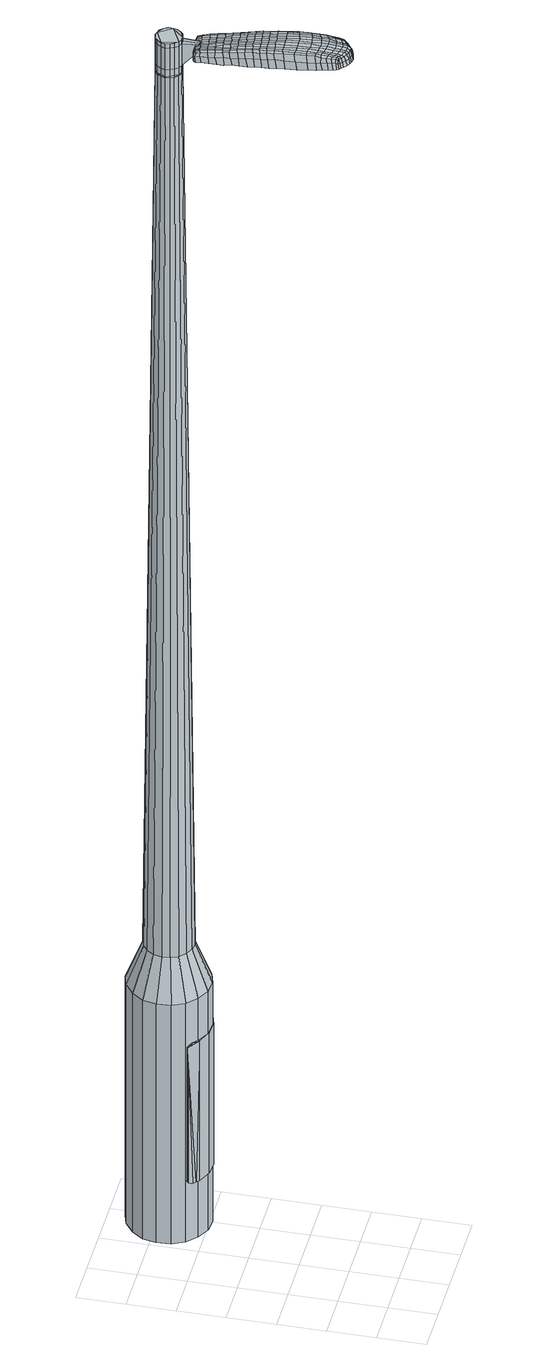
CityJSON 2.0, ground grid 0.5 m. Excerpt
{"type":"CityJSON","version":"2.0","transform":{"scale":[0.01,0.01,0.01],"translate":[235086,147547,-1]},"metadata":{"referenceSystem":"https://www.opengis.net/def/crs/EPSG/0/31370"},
"CityObjects":{
"object1":{"type":"GenericCityObject","attributes":{"cluster":333,"mean_distance_to_centroid":0.268,"new_centroid_x":235086.96,"new_centroid_y":147549.42,"mean_distance_to_camera":10.36,"H1":28.25,"H2":29.77,"Z_final":115.28,"cluster2":31,"proj_x":235080.31,"proj_y":147550.07,"id_line":44577,"bearing_l":5.6,"distance":6.68,"orientation":"right","G_obj":275.6},"geometry":[{"type":"MultiSurface","lod":"2","boundaries":[[[0,1,2,3]],[[1,4,5,2]],[[4,6,7,5]],[[6,8,9,7]],[[8,10,11,9]],[[10,12,13,11]],[[12,14,15,13]],[[14,16,17,15]],[[16,18,19,17]],[[18,20,21,19]],[[20,22,23,21]],[[22,24,25,23]],[[24,26,27,25]],[[26,28,29,27]],[[28,30,31,29]],[[30,32,33,31]],[[32,34,35,33]],[[34,0,3,35]],[[36,37,38,39]],[[38,40,41,42]],[[41,43,42]],[[42,44,45,46]],[[45,47,46]],[[46,48,49,50]],[[49,51,50]],[[42,46,50,38]],[[50,52,39,38]],[[53,36,39]],[[2,5,7,35]],[[7,9,11,15]],[[11,13,15]],[[15,17,19,23]],[[19,21,23]],[[23,25,27,31]],[[27,29,31]],[[15,23,31,7]],[[31,33,35,7]],[[3,2,35]],[[1,0,54,55]],[[0,34,56,54]],[[34,32,57,56]],[[32,30,58,57]],[[30,28,59,58]],[[28,26,60,59]],[[26,24,61,60]],[[24,22,62,61]],[[22,20,63,62]],[[20,18,64,63]],[[18,16,65,64]],[[16,14,66,65]],[[14,12,67,66]],[[12,10,68,67]],[[10,8,69,68]],[[8,6,70,69]],[[6,4,71,70]],[[4,1,55,71]],[[55,54,72,73]],[[54,56,74,72]],[[56,57,75,74]],[[57,58,76,75]],[[58,59,77,76]],[[59,60,78,77]],[[60,61,79,78]],[[61,62,80,79]],[[62,63,81,80]],[[63,64,82,81]],[[64,65,83,82]],[[65,66,84,83]],[[66,67,85,84]],[[67,68,86,85]],[[68,69,87,86]],[[69,70,88,87]],[[70,71,89,88]],[[71,55,73,89]],[[90,91,92,93]],[[94,95,91,90]],[[75,96,95,94]],[[76,97,96,75]],[[77,98,97,76]],[[99,100,98,77]],[[101,102,100,99]],[[103,104,102,101]],[[81,105,104,103]],[[106,107,105,81]],[[108,109,107,106]],[[110,111,109,108]],[[85,112,111,110]],[[113,114,112,85]],[[87,115,114,113]],[[88,116,115,87]],[[117,118,116,88]],[[93,92,118,117]],[[119,120,121,122]],[[123,119,122,124]],[[125,123,124,126]],[[127,125,126,128]],[[129,127,128,130]],[[131,129,130,132]],[[133,131,132,134]],[[135,133,134,136]],[[137,135,136,138]],[[139,137,138,140]],[[141,139,140,142]],[[143,141,142,144]],[[145,143,144,146]],[[147,145,146,148]],[[149,147,148,150]],[[151,149,150,152]],[[73,72,90,93]],[[72,74,94,90]],[[74,75,94]],[[78,99,77]],[[78,79,101,99]],[[79,80,103,101]],[[80,81,103]],[[82,106,81]],[[82,83,108,106]],[[83,84,110,108]],[[84,85,110]],[[86,113,85]],[[86,87,113]],[[89,117,88]],[[89,73,93,117]],[[153,154,92,91]],[[154,155,118,92]],[[155,116,118]],[[156,114,115]],[[156,112,114]],[[157,111,112]],[[157,158,109,111]],[[158,159,107,109]],[[159,105,107]],[[160,104,105]],[[160,161,102,104]],[[161,162,100,102]],[[162,98,100]],[[163,95,96]],[[163,153,91,95]],[[39,52,151,164]],[[154,153,165,152]],[[53,39,164,120]],[[153,163,121,165]],[[36,53,120,119]],[[163,96,122,121]],[[37,36,119,123]],[[96,97,124,122]],[[38,37,123,125]],[[97,98,126,124]],[[40,38,125,127]],[[98,162,128,126]],[[41,40,127,129]],[[162,161,130,128]],[[43,41,129,131]],[[161,160,132,130]],[[42,43,131,133]],[[160,105,134,132]],[[44,42,133,135]],[[105,159,136,134]],[[45,44,135,137]],[[159,158,138,136]],[[47,45,137,139]],[[158,157,140,138]],[[46,47,139,141]],[[157,112,142,140]],[[48,46,141,143]],[[112,156,144,142]],[[49,48,143,145]],[[156,115,146,144]],[[51,49,145,147]],[[115,116,148,146]],[[50,51,147,149]],[[116,155,150,148]],[[52,50,149,151]],[[155,154,152,150]],[[151,152,166,167]],[[152,165,168,166]],[[165,121,169,168]],[[121,120,170,169]],[[120,164,171,170]],[[164,151,167,171]],[[172,173,174,175]],[[176,172,175,177]],[[172,176,178,179]],[[173,172,179,180]],[[181,182,183,184]],[[185,181,184,186]],[[181,185,187,188]],[[182,181,188,189]],[[190,191,192,193]],[[194,190,193,195]],[[190,194,196,197]],[[191,190,197,198]],[[199,200,201,202]],[[203,199,202,204]],[[199,203,205,206]],[[200,199,206,207]],[[208,209,210,211]],[[212,208,211,213]],[[208,212,214,215]],[[209,208,215,216]],[[217,218,219,220]],[[221,217,220,222]],[[217,221,223,224]],[[218,217,224,225]],[[226,227,228,229]],[[218,226,229,219]],[[226,218,225,230]],[[227,226,230,231]],[[232,233,234,235]],[[227,232,235,228]],[[232,227,231,236]],[[233,232,236,237]],[[238,176,177,239]],[[233,238,239,234]],[[238,233,237,240]],[[176,238,240,178]],[[241,242,243,244]],[[245,241,244,246]],[[241,245,247,248]],[[242,241,248,249]],[[250,251,252,253]],[[242,250,253,243]],[[250,242,249,254]],[[251,250,254,255]],[[256,257,258,259]],[[251,256,259,252]],[[256,251,255,260]],[[257,256,260,261]],[[262,263,264,265]],[[257,262,265,258]],[[262,257,261,266]],[[263,262,266,267]],[[268,173,180,269]],[[263,268,269,264]],[[268,263,267,270]],[[173,268,270,174]],[[271,272,273,274]],[[275,271,274,276]],[[271,275,277,278]],[[272,271,278,279]],[[280,281,282,283]],[[272,280,283,273]],[[280,272,279,284]],[[281,280,284,285]],[[286,287,288,289]],[[281,286,289,282]],[[286,281,285,290]],[[287,286,290,291]],[[292,185,186,293]],[[287,292,293,288]],[[292,287,291,294]],[[185,292,294,187]],[[295,296,297,298]],[[299,295,298,300]],[[295,299,301,302]],[[296,295,302,303]],[[304,305,306,307]],[[296,304,307,297]],[[304,296,303,308]],[[305,304,308,309]],[[310,311,312,313]],[[305,310,313,306]],[[310,305,309,314]],[[311,310,314,315]],[[316,317,318,319]],[[311,316,319,312]],[[316,311,315,320]],[[317,316,320,321]],[[322,182,189,323]],[[317,322,323,318]],[[322,317,321,324]],[[182,322,324,183]],[[325,211,210,326]],[[327,325,326,328]],[[325,327,329,330]],[[211,325,330,213]],[[331,327,328,332]],[[333,331,332,334]],[[331,333,335,336]],[[327,331,336,329]],[[337,333,334,338]],[[339,337,338,340]],[[337,339,341,342]],[[333,337,342,335]],[[343,339,340,344]],[[345,343,344,346]],[[343,345,347,348]],[[339,343,348,341]],[[349,345,346,350]],[[200,349,350,201]],[[349,200,207,351]],[[345,349,351,347]],[[352,353,198,197]],[[354,352,197,196]],[[352,354,355,356]],[[353,352,356,357]],[[358,359,357,356]],[[360,358,356,355]],[[358,360,361,362]],[[359,358,362,363]],[[364,365,363,362]],[[366,364,362,361]],[[364,366,367,368]],[[365,364,368,369]],[[370,371,369,368]],[[372,370,368,367]],[[370,372,205,203]],[[371,370,203,204]],[[373,374,375,376]],[[275,373,376,277]],[[373,275,276,377]],[[374,373,377,378]],[[379,194,195,380]],[[374,379,380,375]],[[379,374,378,381]],[[194,379,381,196]],[[382,383,384,385]],[[221,382,385,223]],[[382,221,222,386]],[[383,382,386,387]],[[388,389,390,391]],[[383,388,391,384]],[[388,383,387,392]],[[389,388,392,393]],[[394,191,198,395]],[[389,394,395,390]],[[394,389,393,396]],[[191,394,396,192]],[[397,398,399,400]],[[179,397,400,180]],[[397,179,178,401]],[[398,397,401,402]],[[403,404,405,406]],[[398,403,406,399]],[[403,398,402,407]],[[404,403,407,408]],[[409,202,201,410]],[[404,409,410,405]],[[409,404,408,411]],[[202,409,411,204]],[[412,413,414,415]],[[184,412,415,186]],[[412,184,183,416]],[[413,412,416,417]],[[418,206,205,419]],[[413,418,419,414]],[[418,413,417,420]],[[206,418,420,207]],[[421,422,423,424]],[[299,421,424,301]],[[421,299,300,425]],[[422,421,425,426]],[[427,212,213,428]],[[422,427,428,423]],[[427,422,426,429]],[[212,427,429,214]],[[430,431,432,433]],[[245,430,433,247]],[[430,245,246,434]],[[431,430,434,435]],[[436,437,438,439]],[[431,436,439,432]],[[436,431,435,440]],[[437,436,440,441]],[[442,209,216,443]],[[437,442,443,438]],[[442,437,441,444]],[[209,442,444,210]],[[445,446,435,434]],[[244,445,434,246]],[[445,244,243,447]],[[446,445,447,448]],[[449,450,441,440]],[[446,449,440,435]],[[449,446,448,451]],[[450,449,451,452]],[[453,326,210,444]],[[450,453,444,441]],[[453,450,452,454]],[[326,453,454,328]],[[455,456,457,458]],[[302,455,458,303]],[[455,302,301,424]],[[456,455,424,423]],[[459,330,329,460]],[[456,459,460,457]],[[459,456,423,428]],[[330,459,428,213]],[[461,462,448,447]],[[253,461,447,243]],[[461,253,252,463]],[[462,461,463,464]],[[465,466,452,451]],[[462,465,451,448]],[[465,462,464,467]],[[466,465,467,468]],[[469,332,328,454]],[[466,469,454,452]],[[469,466,468,470]],[[332,469,470,334]],[[471,472,473,474]],[[308,471,474,309]],[[471,308,303,458]],[[472,471,458,457]],[[475,336,335,476]],[[472,475,476,473]],[[475,472,457,460]],[[336,475,460,329]],[[477,478,464,463]],[[259,477,463,252]],[[477,259,258,479]],[[478,477,479,480]],[[481,482,468,467]],[[478,481,467,464]],[[481,478,480,483]],[[482,481,483,484]],[[485,338,334,470]],[[482,485,470,468]],[[485,482,484,486]],[[338,485,486,340]],[[487,488,489,490]],[[314,487,490,315]],[[487,314,309,474]],[[488,487,474,473]],[[491,342,341,492]],[[488,491,492,489]],[[491,488,473,476]],[[342,491,476,335]],[[493,494,480,479]],[[265,493,479,258]],[[493,265,264,495]],[[494,493,495,496]],[[497,498,484,483]],[[494,497,483,480]],[[497,494,496,499]],[[498,497,499,500]],[[501,344,340,486]],[[498,501,486,484]],[[501,498,500,502]],[[344,501,502,346]],[[503,504,505,506]],[[320,503,506,321]],[[503,320,315,490]],[[504,503,490,489]],[[507,348,347,508]],[[504,507,508,505]],[[507,504,489,492]],[[348,507,492,341]],[[509,510,496,495]],[[269,509,495,264]],[[509,269,180,400]],[[510,509,400,399]],[[511,512,500,499]],[[510,511,499,496]],[[511,510,399,406]],[[512,511,406,405]],[[513,350,346,502]],[[512,513,502,500]],[[513,512,405,410]],[[350,513,410,201]],[[514,515,417,416]],[[324,514,416,183]],[[514,324,321,506]],[[515,514,506,505]],[[516,351,207,420]],[[515,516,420,417]],[[516,515,505,508]],[[351,516,508,347]],[[517,518,378,377]],[[274,517,377,276]],[[517,274,273,519]],[[518,517,519,520]],[[521,354,196,381]],[[518,521,381,378]],[[521,518,520,522]],[[354,521,522,355]],[[523,524,525,526]],[[224,523,526,225]],[[523,224,223,385]],[[524,523,385,384]],[[527,528,529,530]],[[524,527,530,525]],[[527,524,384,391]],[[528,527,391,390]],[[531,353,357,532]],[[528,531,532,529]],[[531,528,390,395]],[[353,531,395,198]],[[533,534,520,519]],[[283,533,519,273]],[[533,283,282,535]],[[534,533,535,536]],[[537,360,355,522]],[[534,537,522,520]],[[537,534,536,538]],[[360,537,538,361]],[[539,540,541,542]],[[230,539,542,231]],[[539,230,225,526]],[[540,539,526,525]],[[543,544,545,546]],[[540,543,546,541]],[[543,540,525,530]],[[544,543,530,529]],[[547,359,363,548]],[[544,547,548,545]],[[547,544,529,532]],[[359,547,532,357]],[[549,550,536,535]],[[289,549,535,282]],[[549,289,288,551]],[[550,549,551,552]],[[553,366,361,538]],[[550,553,538,536]],[[553,550,552,554]],[[366,553,554,367]],[[555,556,557,558]],[[236,555,558,237]],[[555,236,231,542]],[[556,555,542,541]],[[559,560,561,562]],[[556,559,562,557]],[[559,556,541,546]],[[560,559,546,545]],[[563,365,369,564]],[[560,563,564,561]],[[563,560,545,548]],[[365,563,548,363]],[[565,566,552,551]],[[293,565,551,288]],[[565,293,186,415]],[[566,565,415,414]],[[567,372,367,554]],[[566,567,554,552]],[[567,566,414,419]],[[372,567,419,205]],[[568,569,402,401]],[[240,568,401,178]],[[568,240,237,558]],[[569,568,558,557]],[[570,571,408,407]],[[569,570,407,402]],[[570,569,557,562]],[[571,570,562,561]],[[572,371,204,411]],[[571,572,411,408]],[[572,571,561,564]],[[371,572,564,369]],[[573,574,575,576]],[[576,575,577,578]],[[579,577,575,580]],[[580,575,574,581]],[[582,583,584,585]],[[585,584,586,587]],[[588,586,584,589]],[[589,584,583,590]],[[591,592,593,594]],[[594,593,595,596]],[[597,595,593,598]],[[598,593,592,599]],[[600,601,602,603]],[[603,602,604,605]],[[606,604,602,607]],[[607,602,601,608]],[[609,610,611,612]],[[612,611,613,614]],[[615,613,611,616]],[[616,611,610,617]],[[618,619,620,621]],[[621,620,622,623]],[[624,622,620,625]],[[625,620,619,626]],[[627,628,629,630]],[[630,629,619,618]],[[626,619,629,631]],[[631,629,628,632]],[[633,634,635,636]],[[636,635,628,627]],[[632,628,635,637]],[[637,635,634,638]],[[578,577,639,640]],[[640,639,634,633]],[[638,634,639,641]],[[641,639,577,579]],[[642,643,644,645]],[[645,644,646,647]],[[648,646,644,649]],[[649,644,643,650]],[[651,652,653,654]],[[654,653,643,642]],[[650,643,653,655]],[[655,653,652,656]],[[657,658,659,660]],[[660,659,652,651]],[[656,652,659,661]],[[661,659,658,662]],[[663,664,665,666]],[[666,665,658,657]],[[662,658,665,667]],[[667,665,664,668]],[[581,574,669,670]],[[670,669,664,663]],[[668,664,669,671]],[[671,669,574,573]],[[672,673,674,675]],[[675,674,676,677]],[[678,676,674,679]],[[679,674,673,680]],[[681,682,683,684]],[[684,683,673,672]],[[680,673,683,685]],[[685,683,682,686]],[[687,688,689,690]],[[690,689,682,681]],[[686,682,689,691]],[[691,689,688,692]],[[587,586,693,694]],[[694,693,688,687]],[[692,688,693,695]],[[695,693,586,588]],[[696,697,698,699]],[[699,698,700,701]],[[702,700,698,703]],[[703,698,697,704]],[[705,706,707,708]],[[708,707,697,696]],[[704,697,707,709]],[[709,707,706,710]],[[711,712,713,714]],[[714,713,706,705]],[[710,706,713,715]],[[715,713,712,716]],[[717,718,719,720]],[[720,719,712,711]],[[716,712,719,721]],[[721,719,718,722]],[[590,583,723,724]],[[724,723,718,717]],[[722,718,723,725]],[[725,723,583,582]],[[609,612,726,727]],[[727,726,728,729]],[[730,728,726,731]],[[731,726,612,614]],[[729,728,732,733]],[[733,732,734,735]],[[736,734,732,737]],[[737,732,728,730]],[[735,734,738,739]],[[739,738,740,741]],[[742,740,738,743]],[[743,738,734,736]],[[741,740,744,745]],[[745,744,746,747]],[[748,746,744,749]],[[749,744,740,742]],[[747,746,750,751]],[[751,750,601,600]],[[608,601,750,752]],[[752,750,746,748]],[[599,753,754,598]],[[598,754,755,597]],[[756,755,754,757]],[[757,754,753,758]],[[758,759,760,757]],[[757,760,761,756]],[[762,761,760,763]],[[763,760,759,764]],[[764,765,766,763]],[[763,766,767,762]],[[768,767,766,769]],[[769,766,765,770]],[[770,771,772,769]],[[769,772,773,768]],[[606,773,772,604]],[[604,772,771,605]],[[774,775,776,777]],[[777,776,676,678]],[[677,676,776,778]],[[778,776,775,779]],[[596,595,780,781]],[[781,780,775,774]],[[779,775,780,782]],[[782,780,595,597]],[[783,784,785,786]],[[786,785,622,624]],[[623,622,785,787]],[[787,785,784,788]],[[789,790,791,792]],[[792,791,784,783]],[[788,784,791,793]],[[793,791,790,794]],[[599,592,795,796]],[[796,795,790,789]],[[794,790,795,797]],[[797,795,592,591]],[[798,799,800,801]],[[801,800,580,581]],[[579,580,800,802]],[[802,800,799,803]],[[804,805,806,807]],[[807,806,799,798]],[[803,799,806,808]],[[808,806,805,809]],[[600,603,810,811]],[[811,810,805,804]],[[809,805,810,812]],[[812,810,603,605]],[[813,814,815,816]],[[816,815,585,587]],[[582,585,815,817]],[[817,815,814,818]],[[606,607,819,820]],[[820,819,814,813]],[[818,814,819,821]],[[821,819,607,608]],[[822,823,824,825]],[[825,824,700,702]],[[701,700,824,826]],[[826,824,823,827]],[[614,613,828,829]],[[829,828,823,822]],[[827,823,828,830]],[[830,828,613,615]],[[831,832,646,648]],[[647,646,833]],[[833,646,832,834]],[[835,836,837,838]],[[838,837,832,831]],[[834,832,837,839]],[[839,837,836,840]],[[617,610,841,842]],[[842,841,836,835]],[[840,836,841,843]],[[843,841,610,609]],[[834,844,845,833]],[[833,845,645,647]],[[642,645,845,846]],[[845,844,846]],[[840,847,848,839]],[[839,848,844,834]],[[846,844,848,849]],[[849,848,847,850]],[[609,727,851,843]],[[843,851,847,840]],[[850,847,851,852]],[[852,851,727,729]],[[853,854,855,856]],[[856,855,703,704]],[[702,703,855,825]],[[825,855,854,822]],[[730,731,857,858]],[[858,857,854,853]],[[822,854,857,829]],[[829,857,731,614]],[[859,860,846]],[[846,860,654,642]],[[651,654,860,861]],[[861,860,859,862]],[[850,863,864,849]],[[849,864,859,846]],[[862,859,864,865]],[[865,864,863,866]],[[729,733,867,852]],[[852,867,863,850]],[[866,863,867,868]],[[868,867,733,735]],[[869,870,871,872]],[[872,871,709,710]],[[704,709,871,856]],[[856,871,870,853]],[[736,737,873,874]],[[874,873,870,869]],[[853,870,873,858]],[[858,873,737,730]],[[862,875,876,861]],[[861,876,660,651]],[[657,660,876,877]],[[877,876,875,878]],[[866,879,880,865]],[[865,880,875,862]],[[878,875,880,881]],[[881,880,879,882]],[[735,739,883,868]],[[868,883,879,866]],[[882,879,883,884]],[[884,883,739,741]],[[885,886,887,888]],[[888,887,715,716]],[[710,715,887,872]],[[872,887,886,869]],[[742,743,889,890]],[[890,889,886,885]],[[869,886,889,874]],[[874,889,743,736]],[[878,891,892,877]],[[877,892,666,657]],[[663,666,892,893]],[[893,892,891,894]],[[882,895,896,881]],[[881,896,891,878]],[[894,891,896,897]],[[897,896,895,898]],[[741,745,899,884]],[[884,899,895,882]],[[898,895,899,900]],[[900,899,745,747]],[[901,902,903,904]],[[904,903,721,722]],[[716,721,903,888]],[[888,903,902,885]],[[748,749,905,906]],[[906,905,902,901]],[[885,902,905,890]],[[890,905,749,742]],[[894,907,908,893]],[[893,908,670,663]],[[581,670,908,801]],[[801,908,907,798]],[[898,909,910,897]],[[897,910,907,894]],[[798,907,910,807]],[[807,910,909,804]],[[747,751,911,900]],[[900,911,909,898]],[[804,909,911,811]],[[811,911,751,600]],[[818,912,913,817]],[[817,913,725,582]],[[722,725,913,904]],[[904,913,912,901]],[[608,752,914,821]],[[821,914,912,818]],[[901,912,914,906]],[[906,914,752,748]],[[779,915,916,778]],[[778,916,675,677]],[[672,675,916,917]],[[917,916,915,918]],[[597,755,919,782]],[[782,919,915,779]],[[918,915,919,920]],[[920,919,755,756]],[[921,922,923,924]],[[924,923,625,626]],[[624,625,923,786]],[[786,923,922,783]],[[925,926,927,928]],[[928,927,922,921]],[[783,922,927,792]],[[792,927,926,789]],[[758,753,929,930]],[[930,929,926,925]],[[789,926,929,796]],[[796,929,753,599]],[[918,931,932,917]],[[917,932,684,672]],[[681,684,932,933]],[[933,932,931,934]],[[756,761,935,920]],[[920,935,931,918]],[[934,931,935,936]],[[936,935,761,762]],[[937,938,939,940]],[[940,939,631,632]],[[626,631,939,924]],[[924,939,938,921]],[[941,942,943,944]],[[944,943,938,937]],[[921,938,943,928]],[[928,943,942,925]],[[764,759,945,946]],[[946,945,942,941]],[[925,942,945,930]],[[930,945,759,758]],[[934,947,948,933]],[[933,948,690,681]],[[687,690,948,949]],[[949,948,947,950]],[[762,767,951,936]],[[936,951,947,934]],[[950,947,951,952]],[[952,951,767,768]],[[953,954,955,956]],[[956,955,637,638]],[[632,637,955,940]],[[940,955,954,937]],[[957,958,959,960]],[[960,959,954,953]],[[937,954,959,944]],[[944,959,958,941]],[[770,765,961,962]],[[962,961,958,957]],[[941,958,961,946]],[[946,961,765,764]],[[950,963,964,949]],[[949,964,694,687]],[[587,694,964,816]],[[816,964,963,813]],[[768,773,965,952]],[[952,965,963,950]],[[813,963,965,820]],[[820,965,773,606]],[[803,966,967,802]],[[802,967,641,579]],[[638,641,967,956]],[[956,967,966,953]],[[809,968,969,808]],[[808,969,966,803]],[[953,966,969,960]],[[960,969,968,957]],[[605,771,970,812]],[[812,970,968,809]],[[957,968,970,962]],[[962,970,771,770]],[[573,576,175,174]],[[576,578,177,175]],[[588,589,188,187]],[[589,590,189,188]],[[591,594,193,192]],[[594,596,195,193]],[[615,616,215,214]],[[616,617,216,215]],[[618,621,220,219]],[[621,623,222,220]],[[627,630,229,228]],[[630,618,219,229]],[[633,636,235,234]],[[636,627,228,235]],[[578,640,239,177]],[[640,633,234,239]],[[648,649,248,247]],[[649,650,249,248]],[[650,655,254,249]],[[655,656,255,254]],[[656,661,260,255]],[[661,662,261,260]],[[662,667,266,261]],[[667,668,267,266]],[[668,671,270,267]],[[671,573,174,270]],[[678,679,278,277]],[[679,680,279,278]],[[680,685,284,279]],[[685,686,285,284]],[[686,691,290,285]],[[691,692,291,290]],[[692,695,294,291]],[[695,588,187,294]],[[696,699,298,297]],[[699,701,300,298]],[[705,708,307,306]],[[708,696,297,307]],[[711,714,313,312]],[[714,705,306,313]],[[717,720,319,318]],[[720,711,312,319]],[[590,724,323,189]],[[724,717,318,323]],[[774,777,376,375]],[[777,678,277,376]],[[596,781,380,195]],[[781,774,375,380]],[[623,787,386,222]],[[787,788,387,386]],[[788,793,392,387]],[[793,794,393,392]],[[794,797,396,393]],[[797,591,192,396]],[[701,826,425,300]],[[826,827,426,425]],[[827,830,429,426]],[[830,615,214,429]],[[831,648,433,432]],[[648,247,433]],[[835,838,439,438]],[[838,831,432,439]],[[617,842,443,216]],[[842,835,438,443]],[[971,972,973,974]],[[975,976,974,973]],[[977,978,979,980]],[[981,982,983,984]],[[972,985,986,973]],[[987,975,973,986]],[[988,977,980,989]],[[990,991,982,981]],[[985,992,993,986]],[[993,994,987,986]],[[995,988,989,996]],[[997,991,990,998]],[[992,999,1000,993]],[[1000,1001,994,993]],[[1002,995,996,1003]],[[1004,997,998,1005]],[[1006,1007,1008,1009]],[[1010,1011,1007,1006]],[[1010,1012,1013,1011]],[[1012,1014,1015,1013]],[[1016,1017,1018,1019]],[[1020,1021,1017,1016]],[[1022,1023,1021,1020]],[[1024,1025,1023,1022]],[[1019,1008,1007,1016]],[[1016,1007,1011,1020]],[[1011,1013,1022,1020]],[[1013,1015,1024,1022]],[[980,979,976,975]],[[989,980,975,987]],[[994,996,989,987]],[[1001,1003,996,994]],[[981,984,978,977]],[[990,981,977,988]],[[998,990,988,995]],[[1005,998,995,1002]],[[982,1006,1009,983]],[[991,1010,1006,982]],[[1012,1010,991,997]],[[1014,1012,997,1004]],[[1026,1027,1028,1029]],[[1028,1030,1031,1032]],[[1028,1032,1033,1034]],[[1028,1034,1029]],[[1035,1026,1029,1036]],[[1037,1036,1029,1038]],[[1039,1038,1029]],[[1040,1028,1027,1041]],[[1042,1040,1041,1043]],[[1044,1042,1043,1045]],[[1046,1044,1045,1047]],[[1048,1046,1047,1049]],[[1049,1050,1051,1052]],[[1049,1052,1053,1054]],[[1049,1054,1055,1056]],[[1055,1057,1058,1059]],[[1055,1059,1060,1061]],[[1055,1061,1056]],[[1049,1056,1048]],[[1062,1063,1027,1026]],[[1064,1065,1030,1028]],[[1066,1067,1039,1029]],[[1063,1068,1041,1027]],[[1069,1064,1028,1040]],[[1068,1070,1043,1041]],[[1071,1069,1040,1042]],[[1070,1072,1045,1043]],[[1073,1071,1042,1044]],[[1072,1074,1047,1045]],[[1075,1073,1044,1046]],[[1074,1076,1049,1047]],[[1077,1075,1046,1048]],[[1076,1078,1050,1049]],[[1079,1080,1057,1055]],[[1081,1077,1048,1056]],[[1051,1050,1078,1082]],[[1052,1051,1082,1083]],[[1053,1052,1083,1084]],[[1054,1053,1084,1085]],[[1055,1054,1085,1079]],[[1086,1062,1026,1035]],[[1087,1086,1035,1036]],[[1088,1087,1036,1037]],[[1089,1088,1037,1038]],[[1067,1089,1038,1039]],[[1031,1030,1065,1090]],[[1058,1057,1080,1091]],[[1032,1031,1090,1092]],[[1033,1032,1092,1093]],[[1034,1033,1093,1094]],[[1029,1034,1094,1066]],[[1059,1058,1091,1095]],[[1060,1059,1095,1096]],[[1061,1060,1096,1097]],[[1056,1061,1097,1081]]]}]}
},
"vertices":[
[102,198,384],[87,199,384],[87,199,96],[102,198,96],[74,206,384],[74,206,96],[63,216,384],[63,216,96],[57,229,384],[57,229,96],[56,244,384],[56,244,96],[59,258,384],[59,258,96],[68,270,384],[68,270,96],[80,279,384],[80,279,96],[94,283,384],[94,283,96],[108,281,384],[108,281,96],[122,275,384],[122,275,96],[132,265,384],[132,265,96],[139,252,384],[139,252,96],[140,237,384],[140,237,96],[136,223,384],[136,223,96],[128,211,384],[128,211,96],[116,202,384],[116,202,96],[107,231,1524],[110,235,1524],[111,239,1524],[99,227,1524],[111,244,1524],[109,248,1524],[101,253,1524],[105,252,1524],[97,254,1524],[92,253,1524],[86,246,1524],[88,250,1524],[84,241,1524],[85,237,1524],[90,229,1524],[87,233,1524],[94,227,1524],[104,228,1524],[100,215,429],[92,216,429],[109,218,429],[116,223,429],[121,230,429],[123,239,429],[122,247,429],[118,255,429],[112,261,429],[104,265,429],[95,266,429],[87,263,429],[80,258,429],[75,251,429],[73,242,429],[74,234,429],[77,226,429],[84,220,429],[99,227,1483],[94,227,1483],[104,228,1483],[107,231,1483],[110,235,1483],[111,239,1483],[111,244,1483],[109,248,1483],[105,252,1483],[101,253,1483],[97,254,1483],[92,253,1483],[88,250,1483],[86,246,1483],[84,241,1483],[85,237,1483],[87,233,1483],[90,229,1483],[99,228,1483],[99,228,1485],[95,228,1485],[95,228,1483],[103,229,1483],[103,229,1485],[107,231,1485],[110,235,1485],[111,239,1485],[110,244,1483],[110,244,1485],[108,248,1483],[108,248,1485],[105,251,1483],[105,251,1485],[101,253,1485],[97,253,1483],[97,253,1485],[92,252,1483],[92,252,1485],[89,249,1483],[89,249,1485],[86,246,1485],[85,241,1483],[85,241,1485],[85,237,1485],[87,233,1485],[91,230,1483],[91,230,1485],[107,231,1519],[104,228,1519],[104,228,1493],[107,231,1493],[110,235,1519],[110,235,1493],[111,239,1519],[111,239,1493],[111,244,1519],[111,244,1493],[109,248,1519],[109,248,1493],[105,252,1519],[105,252,1493],[101,253,1519],[101,253,1493],[97,254,1519],[97,254,1493],[92,253,1519],[92,253,1493],[88,250,1519],[88,250,1493],[86,246,1519],[86,246,1493],[84,241,1519],[84,241,1493],[85,237,1519],[85,237,1493],[87,233,1519],[87,233,1493],[90,229,1519],[90,229,1493],[94,227,1519],[94,227,1493],[99,227,1485],[94,227,1485],[90,229,1485],[84,241,1485],[88,250,1485],[92,253,1485],[97,254,1485],[105,252,1485],[109,248,1485],[111,244,1485],[104,228,1485],[99,227,1519],[99,227,1493],[98,208,1513],[98,208,1518],[101,208,1513],[104,209,1513],[104,209,1518],[101,208,1518],[89,133,1519],[88,140,1518],[87,138,1509],[87,131,1510],[89,124,1519],[88,123,1510],[91,125,1526],[90,134,1525],[90,141,1525],[127,136,1519],[126,143,1518],[124,144,1525],[125,137,1525],[128,128,1519],[127,129,1526],[130,127,1510],[129,135,1510],[128,142,1509],[117,62,1519],[113,61,1519],[113,60,1513],[117,61,1513],[121,63,1519],[121,62,1513],[120,65,1524],[117,63,1524],[113,63,1524],[110,135,1530],[109,143,1529],[106,142,1529],[106,135,1530],[110,126,1531],[107,126,1531],[114,127,1530],[113,136,1530],[112,143,1529],[101,216,1512],[99,215,1512],[99,214,1517],[101,214,1517],[104,216,1512],[104,215,1517],[105,215,1506],[102,215,1506],[99,215,1506],[96,74,1519],[95,77,1519],[94,76,1512],[95,73,1512],[97,72,1518],[96,71,1512],[97,72,1522],[97,74,1523],[96,78,1524],[94,82,1519],[93,88,1519],[92,86,1512],[93,81,1512],[95,83,1524],[94,88,1525],[92,93,1519],[91,101,1519],[90,100,1511],[91,92,1511],[94,94,1526],[93,102,1526],[90,113,1519],[89,111,1510],[92,114,1526],[86,207,1513],[86,199,1513],[87,200,1518],[87,207,1517],[86,212,1512],[87,211,1516],[85,211,1506],[85,206,1507],[85,198,1507],[86,192,1514],[87,184,1515],[88,185,1520],[87,192,1519],[85,190,1507],[85,183,1507],[87,177,1515],[87,169,1516],[88,170,1522],[88,178,1521],[86,175,1508],[86,168,1508],[87,162,1517],[88,154,1517],[89,155,1524],[89,163,1523],[86,160,1508],[86,153,1509],[88,147,1518],[89,148,1524],[87,146,1509],[132,77,1519],[132,80,1519],[130,80,1524],[130,77,1523],[131,74,1518],[130,75,1522],[132,73,1512],[133,76,1512],[133,79,1512],[132,85,1519],[132,91,1519],[130,91,1525],[130,85,1524],[133,84,1512],[133,90,1512],[131,97,1519],[131,105,1519],[129,105,1526],[130,97,1526],[133,96,1511],[132,103,1511],[129,116,1519],[128,117,1526],[131,115,1510],[116,209,1513],[117,202,1513],[118,201,1507],[117,209,1507],[115,215,1512],[116,214,1506],[114,214,1516],[115,210,1517],[116,203,1518],[118,195,1514],[119,187,1515],[121,186,1507],[120,194,1507],[117,195,1519],[118,188,1520],[121,180,1515],[122,172,1516],[123,171,1508],[122,179,1508],[119,180,1521],[120,173,1522],[123,165,1517],[124,158,1517],[126,157,1509],[124,164,1508],[121,166,1523],[122,159,1524],[125,151,1518],[127,149,1509],[123,151,1524],[102,209,1519],[99,209,1519],[103,202,1520],[100,201,1520],[106,202,1520],[105,209,1519],[103,194,1522],[101,194,1522],[104,187,1523],[101,187,1523],[107,187,1523],[107,195,1521],[105,179,1524],[102,179,1524],[106,172,1525],[103,172,1525],[109,172,1525],[108,180,1524],[106,165,1526],[104,164,1526],[107,157,1527],[104,157,1527],[111,158,1527],[110,165,1526],[108,150,1528],[105,150,1528],[112,150,1528],[116,66,1527],[113,66,1527],[120,68,1526],[120,72,1527],[116,71,1528],[112,70,1528],[115,77,1529],[112,77,1529],[119,78,1528],[119,85,1530],[115,84,1530],[111,84,1530],[114,92,1531],[110,91,1531],[118,92,1530],[117,101,1531],[113,101,1531],[109,100,1531],[112,113,1531],[108,113,1531],[116,114,1531],[130,72,1518],[128,70,1519],[129,69,1513],[132,71,1513],[129,73,1523],[128,71,1523],[125,66,1519],[125,65,1513],[124,68,1524],[98,70,1518],[100,68,1518],[100,69,1523],[99,71,1523],[97,69,1513],[99,67,1513],[103,65,1519],[106,63,1519],[106,65,1524],[103,67,1523],[102,64,1513],[106,62,1513],[109,62,1519],[109,63,1524],[109,61,1513],[92,134,1528],[94,134,1528],[93,142,1528],[91,141,1527],[92,126,1528],[94,126,1529],[96,134,1529],[100,135,1530],[99,142,1529],[96,142,1528],[97,126,1529],[100,126,1530],[103,135,1530],[102,142,1529],[104,126,1531],[124,137,1528],[122,137,1529],[123,128,1529],[125,129,1528],[123,144,1527],[121,144,1528],[118,136,1529],[119,127,1530],[117,144,1528],[113,217,1512],[111,217,1512],[111,215,1517],[113,215,1517],[114,216,1506],[112,216,1506],[108,216,1512],[108,215,1517],[109,215,1506],[87,214,1512],[88,214,1512],[88,214,1506],[86,213,1506],[87,213,1517],[89,213,1517],[91,215,1512],[93,215,1512],[93,214,1506],[90,214,1506],[91,213,1517],[94,214,1517],[96,215,1512],[96,214,1506],[96,214,1517],[88,208,1519],[90,208,1519],[88,200,1520],[90,200,1520],[92,208,1519],[94,208,1519],[92,201,1520],[95,201,1520],[97,209,1519],[98,201,1520],[113,210,1519],[112,210,1519],[113,203,1520],[115,203,1520],[108,210,1519],[109,202,1520],[89,193,1521],[90,193,1521],[89,185,1522],[91,186,1522],[93,193,1521],[95,193,1521],[93,186,1522],[96,186,1523],[98,194,1522],[99,186,1523],[116,195,1521],[114,195,1521],[115,188,1522],[117,188,1522],[110,195,1521],[111,187,1522],[89,178,1523],[91,178,1523],[90,171,1524],[92,171,1524],[94,178,1523],[97,179,1524],[94,171,1525],[97,171,1525],[99,179,1524],[100,172,1525],[118,181,1523],[116,180,1523],[117,173,1524],[119,173,1524],[112,180,1524],[113,173,1525],[90,163,1525],[92,163,1525],[91,156,1526],[92,156,1526],[95,164,1526],[98,164,1526],[95,156,1527],[98,157,1527],[101,164,1526],[101,157,1527],[120,166,1525],[118,166,1525],[119,158,1526],[121,159,1526],[114,165,1526],[115,158,1527],[91,149,1527],[93,149,1527],[96,149,1527],[99,149,1528],[102,149,1528],[122,152,1527],[120,151,1527],[116,151,1528],[129,76,1525],[128,73,1525],[129,79,1526],[127,77,1526],[124,70,1526],[124,74,1527],[98,73,1525],[100,71,1525],[99,75,1526],[98,77,1525],[102,69,1525],[106,67,1526],[105,72,1527],[102,73,1526],[109,66,1526],[109,71,1527],[129,84,1526],[127,83,1527],[129,90,1527],[127,89,1528],[124,80,1528],[123,87,1529],[97,82,1526],[98,81,1527],[98,87,1528],[96,88,1527],[101,79,1527],[104,78,1528],[104,85,1529],[100,86,1528],[108,77,1528],[107,84,1530],[128,97,1528],[126,96,1529],[128,105,1528],[126,104,1529],[122,94,1529],[122,103,1530],[95,94,1528],[97,93,1528],[96,102,1529],[94,102,1528],[100,92,1529],[103,92,1530],[102,100,1530],[99,101,1530],[106,91,1530],[106,100,1531],[126,117,1529],[124,116,1529],[120,115,1530],[93,114,1528],[95,113,1529],[98,113,1530],[101,113,1530],[105,113,1531],[89,139,1509],[90,140,1518],[91,133,1518],[89,131,1509],[91,124,1519],[90,123,1510],[93,125,1525],[92,134,1525],[92,141,1525],[123,144,1525],[124,143,1518],[125,136,1518],[124,137,1525],[126,128,1519],[125,128,1525],[128,126,1510],[127,135,1509],[126,142,1509],[113,63,1513],[113,64,1519],[116,64,1519],[116,63,1513],[120,65,1519],[120,64,1513],[120,67,1524],[116,65,1524],[113,65,1524],[106,142,1528],[109,142,1528],[109,135,1529],[106,135,1529],[110,126,1529],[107,126,1529],[114,126,1529],[113,135,1529],[112,143,1528],[99,212,1516],[99,213,1512],[102,213,1512],[102,213,1516],[105,214,1512],[104,213,1516],[105,213,1506],[102,213,1506],[99,212,1506],[96,77,1512],[97,78,1519],[98,75,1518],[96,74,1512],[98,73,1518],[97,72,1512],[99,73,1522],[99,75,1523],[98,78,1523],[94,87,1512],[95,88,1519],[96,82,1519],[95,81,1512],[97,83,1524],[96,89,1525],[92,100,1511],[93,101,1519],[94,94,1519],[93,92,1511],[95,95,1525],[95,102,1526],[92,113,1519],[91,111,1510],[94,114,1526],[89,200,1518],[88,199,1513],[88,207,1513],[89,207,1517],[88,212,1512],[89,211,1515],[87,211,1506],[87,206,1506],[87,198,1507],[90,185,1520],[89,184,1514],[88,192,1514],[89,192,1519],[87,190,1507],[87,183,1507],[90,170,1522],[89,169,1516],[89,177,1515],[90,177,1521],[88,175,1508],[88,168,1508],[91,155,1523],[90,154,1517],[89,162,1516],[91,163,1522],[88,160,1508],[88,153,1508],[90,147,1517],[91,148,1524],[89,146,1509],[128,80,1523],[130,80,1519],[130,77,1518],[128,77,1523],[129,75,1518],[128,75,1522],[131,74,1512],[131,76,1512],[131,79,1512],[128,91,1525],[130,91,1519],[130,85,1519],[128,85,1524],[131,84,1512],[131,90,1512],[127,105,1526],[129,104,1519],[129,97,1519],[128,97,1525],[131,96,1511],[130,103,1511],[128,116,1519],[126,117,1526],[129,115,1510],[116,201,1507],[115,202,1513],[114,209,1513],[115,208,1506],[113,214,1512],[114,213,1506],[112,213,1515],[113,209,1517],[114,202,1518],[119,186,1507],[117,187,1514],[116,194,1514],[118,193,1507],[115,195,1519],[116,187,1520],[121,171,1508],[120,172,1516],[119,179,1515],[120,178,1508],[117,180,1521],[118,173,1522],[124,156,1508],[122,157,1517],[121,165,1516],[123,164,1508],[119,165,1522],[121,158,1523],[123,150,1517],[125,149,1509],[122,151,1524],[102,208,1518],[100,208,1518],[103,201,1519],[100,201,1519],[106,201,1519],[105,208,1518],[104,194,1520],[101,193,1520],[104,186,1521],[102,186,1521],[107,187,1521],[106,194,1520],[105,179,1523],[102,179,1523],[106,171,1524],[103,171,1524],[109,172,1524],[108,179,1523],[106,164,1525],[104,164,1525],[107,157,1526],[104,157,1526],[111,157,1526],[110,164,1525],[108,149,1527],[105,149,1527],[111,150,1527],[113,67,1526],[116,68,1526],[119,69,1525],[119,73,1526],[116,71,1526],[112,71,1526],[112,77,1528],[115,78,1528],[119,79,1527],[118,86,1528],[114,85,1529],[111,85,1529],[110,92,1530],[114,92,1530],[117,93,1529],[117,101,1530],[113,101,1530],[109,100,1530],[108,113,1530],[112,113,1530],[115,114,1530],[128,70,1513],[127,71,1518],[129,73,1518],[130,73,1512],[128,74,1523],[126,72,1523],[124,68,1519],[124,67,1513],[123,69,1523],[101,71,1523],[101,69,1518],[99,71,1518],[100,72,1523],[98,70,1512],[100,68,1512],[107,67,1523],[107,65,1519],[104,67,1519],[104,68,1523],[103,66,1513],[106,64,1513],[110,64,1519],[110,65,1524],[110,63,1513],[94,141,1527],[94,134,1527],[93,134,1527],[93,141,1526],[94,126,1527],[95,126,1528],[100,141,1528],[100,134,1528],[97,134,1528],[96,141,1527],[98,125,1528],[101,125,1529],[103,134,1529],[103,142,1528],[104,126,1529],[122,128,1528],[121,137,1527],[123,137,1527],[124,128,1527],[122,144,1526],[120,144,1527],[117,136,1528],[118,127,1528],[116,143,1527],[111,213,1516],[112,214,1512],[113,215,1512],[112,214,1516],[114,214,1506],[112,214,1506],[108,214,1512],[108,213,1516],[109,213,1506],[88,211,1506],[89,212,1512],[89,212,1516],[89,211,1516],[93,212,1506],[94,213,1512],[91,212,1512],[90,211,1506],[92,212,1516],[94,212,1516],[96,213,1512],[96,212,1506],[97,212,1516],[90,207,1518],[89,207,1518],[90,200,1519],[95,207,1518],[92,207,1518],[92,200,1519],[95,200,1519],[97,208,1518],[98,201,1519],[112,202,1519],[112,209,1518],[113,209,1518],[113,202,1519],[108,209,1518],[109,202,1519],[91,192,1520],[90,192,1520],[90,185,1521],[91,185,1521],[96,193,1520],[93,193,1520],[94,185,1521],[96,186,1521],[98,193,1520],[99,186,1521],[114,187,1521],[113,195,1520],[114,195,1520],[116,187,1521],[110,194,1520],[111,187,1521],[92,178,1522],[91,178,1522],[91,170,1523],[92,170,1523],[97,178,1522],[94,178,1522],[95,170,1523],[97,171,1524],[100,178,1523],[100,171,1524],[116,172,1523],[115,180,1522],[117,180,1522],[118,173,1523],[112,179,1522],[113,172,1523],[92,163,1524],[91,163,1524],[92,156,1525],[93,156,1525],[98,163,1525],[95,163,1524],[96,156,1525],[98,156,1526],[101,164,1525],[101,156,1526],[118,158,1525],[117,165,1524],[119,165,1524],[120,158,1525],[114,165,1524],[115,158,1525],[93,148,1526],[92,148,1526],[99,149,1527],[96,149,1526],[102,149,1527],[119,151,1526],[121,151,1526],[115,150,1526],[126,74,1524],[128,76,1524],[128,80,1525],[126,78,1525],[123,71,1525],[123,75,1525],[100,76,1525],[101,73,1524],[100,74,1524],[99,78,1525],[106,72,1526],[106,69,1525],[103,71,1524],[103,74,1525],[109,68,1525],[109,72,1526],[126,83,1526],[128,85,1526],[127,91,1526],[126,89,1527],[123,81,1526],[122,88,1527],[99,87,1527],[99,81,1526],[98,83,1526],[97,88,1526],[104,85,1528],[105,78,1527],[102,80,1526],[101,86,1527],[108,78,1527],[108,85,1528],[126,96,1527],[127,97,1527],[126,105,1527],[125,104,1528],[122,94,1528],[121,103,1529],[97,102,1528],[98,94,1527],[96,94,1527],[96,102,1527],[103,101,1529],[104,92,1529],[100,93,1528],[100,101,1528],[107,92,1529],[106,100,1530],[123,116,1528],[125,117,1528],[120,115,1529],[96,114,1528],[95,114,1528],[102,113,1529],[99,113,1529],[105,113,1530],[87,211,1508],[94,212,1508],[96,179,1509],[88,179,1509],[97,158,1510],[88,157,1510],[100,118,1512],[91,117,1512],[89,135,1511],[98,136,1511],[102,100,1513],[104,87,1514],[95,86,1514],[93,99,1513],[100,212,1508],[103,180,1509],[106,159,1510],[109,119,1512],[108,137,1511],[111,101,1513],[112,88,1514],[107,213,1508],[111,181,1509],[114,159,1510],[119,120,1512],[117,138,1511],[121,89,1514],[120,102,1513],[114,214,1508],[119,182,1509],[123,160,1510],[128,121,1512],[126,139,1511],[130,90,1514],[130,103,1513],[105,74,1514],[107,69,1514],[100,68,1514],[97,73,1514],[114,75,1514],[114,70,1514],[122,75,1514],[121,71,1514],[130,76,1514],[128,71,1514],[110,65,1515],[114,62,1515],[113,62,1515],[106,64,1515],[115,65,1515],[115,62,1515],[119,66,1515],[116,62,1515],[123,66,1515],[117,62,1515],[138,226,334],[137,221,334],[137,221,165],[141,235,171],[138,226,165],[139,229,165],[140,232,166],[141,234,167],[141,235,169],[139,229,334],[140,232,333],[141,234,332],[141,235,331],[141,235,328],[129,209,165],[129,209,334],[116,201,165],[116,201,334],[102,197,165],[102,197,334],[87,198,165],[87,198,334],[73,204,165],[73,204,334],[70,207,334],[67,210,334],[65,211,333],[64,213,332],[63,214,331],[63,214,328],[70,207,165],[63,214,171],[63,214,169],[64,213,167],[65,211,166],[67,210,165],[136,226,334],[135,222,334],[135,222,165],[136,226,165],[138,236,171],[138,236,328],[127,211,334],[127,211,165],[115,203,334],[115,203,165],[102,200,334],[102,200,165],[88,201,334],[88,201,165],[75,206,334],[75,206,165],[72,209,334],[65,216,328],[65,216,171],[72,209,165],[69,212,334],[67,213,333],[66,215,332],[65,216,331],[136,230,334],[137,232,333],[138,234,332],[138,236,331],[136,230,165],[65,216,169],[137,232,166],[138,234,167],[138,236,169],[66,215,167],[67,213,166],[69,212,165]
]}
